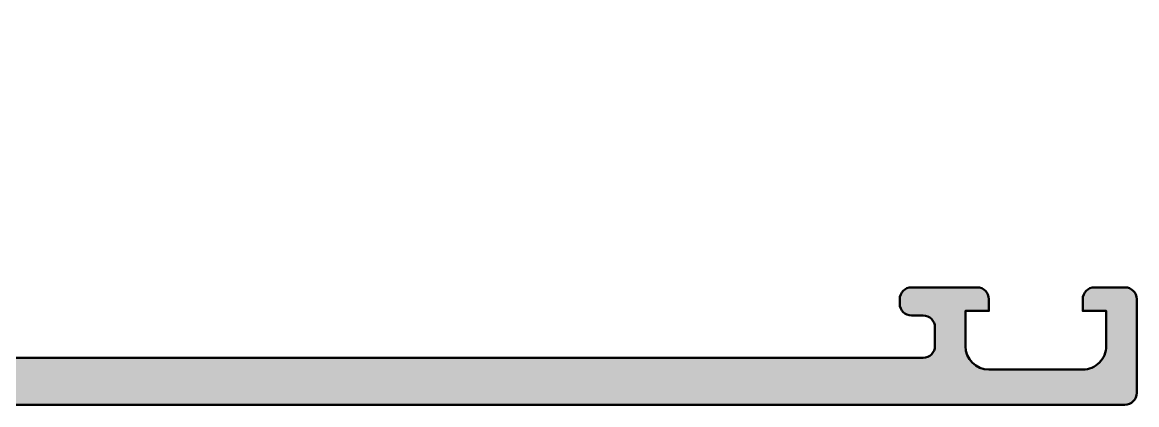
# Model space of a CAD drawing. Extents: x 0 to 95, y 0 to 90.
# Drawn here: x 47.5 to 95, y 0 to 16.3 of the extents above; entities that cross this region are included whole.
import ezdxf

# ---------------------------------------------------------------- set-up
doc = ezdxf.new("R2010")
doc.units = 0
doc.layers.add('0S-Alu contour', color=7, linetype='Continuous', lineweight=50)
doc.layers.add('0S-Alu hatch', color=252, linetype='Continuous', lineweight=25)

# ---------------------------------------------------------------- blocks, each defined once
blk = doc.blocks.new('462300__00CC2BA0_A1C3_4DC8_8F9C_E4773264333F_')
at = {"layer": '0S-Alu hatch'}
h = blk.add_hatch(color=256, dxfattribs=at)
edge = h.paths.add_edge_path()
edge.add_line((44.1, 2), (38.02875295001211, 2.433660503570567))
edge.add_ellipse((38.1, 3.431119203401297), major_axis=(-0.9999999999999943, 0), ratio=1, start_angle=0, end_angle=85.91438322002602, ccw=False)
edge.add_line((37.10000000000001, 3.431119203401291), (37.10000000000001, 10.1))
edge.add_ellipse((37.60000000000001, 10.1), major_axis=(-0.5, 0), ratio=1, start_angle=270.0000000000008, end_angle=360, ccw=False)
edge.add_line((37.6, 10.6), (38.5, 10.6))
edge.add_arc((38.5, 11.10000000000001), 0.5000000000000089, 270.0000000000008, 360)
edge.add_line((39, 11.10000000000001), (39, 12.49999999999996))
edge.add_ellipse((39.07883644654303, 12.76752059199306), major_axis=(-0.278895056327412, 0), ratio=1, start_angle=-1.1645893741024906, end_angle=73.58012358050797, ccw=False)
edge.add_line((38.79999900000001, 12.77318899999145), (38.799999, 13.22678299999148))
edge.add_ellipse((39.07886709564316, 13.23244365946854), major_axis=(-0.2789255417371433, 0), ratio=1, start_angle=-73.57540544464467, end_angle=1.1628700728853119, ccw=False)
edge.add_line((39, 13.49998699999147), (39.00000000000001, 15.37999799999996))
edge.add_arc((38.69999999999999, 15.37999799999996), 0.3000000000000185, 0, 90.00000000000136)
edge.add_line((38.69999999999998, 15.67999799999997), (37.72002568095721, 15.67999799999998))
edge.add_arc((37.72002568095721, 15.37999799999998), 0.2999999999999989, 90, 180)
edge.add_line((37.42002568095721, 15.37999799999998), (37.42002568095721, 12.61999999999998))
edge.add_ellipse((37.30002568095723, 12.61999999999999), major_axis=(-0.1199999999999832, 0), ratio=1, start_angle=90.00000000000341, end_angle=180, ccw=False)
edge.add_line((37.30002568095724, 12.50000000000001), (32.99999999999999, 12.49999999999999))
edge.add_ellipse((32.99999999999997, 12.99999999999996), major_axis=(-0.4999999999999698, 0), ratio=1, start_angle=0, end_angle=90.00000000000159, ccw=False)
edge.add_line((32.5, 12.99999999999994), (32.50000000000006, 13.70000000000004))
edge.add_line((32.50000000000006, 13.70000000000004), (33.88149545762223, 16.09282032302732))
edge.add_arc((33.76188021535142, 16.16188021535149), 0.1381197846484337, 330.0000000000261, 456.0127701438505)
edge.add_arc((34.27116275502875, 11.32674727786229), 4.999999999998563, 96.01277014383942, 160.0870903140121)
edge.add_ellipse((29.10000000000005, 13.20000000000115), major_axis=(-0.5000000000011297, 0), ratio=1, start_angle=89.99999999999102, end_angle=160.087090314004, ccw=False)
edge.add_line((29.09999999999996, 12.70000000000002), (10.10000000000017, 12.70000000000003))
edge.add_ellipse((10.1000000000004, 13.20000000000049), major_axis=(-0.500000000000453, 0), ratio=1, start_angle=19.91290968596371, end_angle=89.99999999997328, ccw=False)
edge.add_arc((4.928837244971571, 11.32674727786146), 4.999999999999424, 19.91290968599249, 83.98722985616364)
edge.add_arc((5.438119784648682, 16.16188021535139), 0.1381197846485769, 83.98722985613733, 209.9999999999617)
edge.add_line((5.318504542377732, 16.09282032302718), (6.700000000000025, 13.70000000000005))
edge.add_line((6.700000000000025, 13.70000000000005), (6.70000000000008, 12.99999999999994))
edge.add_ellipse((6.200000000000107, 12.99999999999996), major_axis=(-0.4999999999999725, 0), ratio=1, start_angle=89.99999999999773, end_angle=180, ccw=False)
edge.add_line((6.200000000000087, 12.49999999999999), (1.899974319042766, 12.5))
edge.add_ellipse((1.899974319042766, 12.61999999999998), major_axis=(-0.1199999999999797, 0), ratio=1, start_angle=0, end_angle=90.00000000000023, ccw=False)
edge.add_line((1.779974319042787, 12.61999999999998), (1.779974319042786, 15.37999799999998))
edge.add_arc((1.479974319042787, 15.37999799999998), 0.2999999999999985, 0, 90.00000000000026)
edge.add_line((1.479974319042786, 15.67999799999998), (0.5000000000000043, 15.67999799999998))
edge.add_arc((0.5000000000000026, 15.37999799999998), 0.3000000000000025, 89.99999999999967, 180)
edge.add_line((0.2, 15.37999799999998), (0.1999999999999993, 13.49998699999147))
edge.add_ellipse((0.121132904356827, 13.23244365946852), major_axis=(-0.2789255417371538, 0), ratio=1, start_angle=178.8371299271133, end_angle=253.57540544464462, ccw=False)
edge.add_line((0.4000009999999994, 13.22678299999146), (0.4000009999999996, 12.77318899999146))
edge.add_ellipse((0.1211635534569126, 12.76752059199309), major_axis=(-0.278895056327474, 0), ratio=1, start_angle=106.419876419492, end_angle=181.1645893740976, ccw=False)
edge.add_line((0.199999999999966, 12.49999999999994), (0.200000000000017, 11))
edge.add_arc((0.700000000000016, 11), 0.4999999999999991, 180, 270)
edge.add_line((0.7000000000000158, 10.5), (6.400000000000002, 10.5))
edge.add_ellipse((6.400000000000001, 10), major_axis=(-0.5, 0), ratio=1, start_angle=180, end_angle=269.9999999999999, ccw=False)
edge.add_line((6.900000000000002, 9.999999999999996), (6.899999999999971, 2.800000000000011))
edge.add_ellipse((5.899999999999971, 2.800000000000013), major_axis=(-1, 0), ratio=1, start_angle=90, end_angle=180, ccw=False)
edge.add_line((5.899999999999971, 1.800000000000011), (2.699999999999988, 1.800000000000011))
edge.add_ellipse((2.699999999999989, 2.800000000000011), major_axis=(-0.9999999999999998, 0), ratio=1, start_angle=0, end_angle=89.99999999999989, ccw=False)
edge.add_line((1.699999999999988, 2.800000000000011), (1.699999999999988, 4.5))
edge.add_line((1.699999999999988, 4.5), (1.099999999999995, 4.5))
edge.add_line((1.099999999999995, 4.5), (0, 3.400000000000005))
edge.add_line((0, 3.400000000000005), (0, 0))
edge.add_line((0, 0), (94.50000000000001, 0))
edge.add_arc((94.50000000000001, 0.4999999999999823), 0.4999999999999823, 269.9999999999984, 360)
edge.add_line((95, 0.4999999999999857), (94.99999999999999, 4.499999999999998))
edge.add_arc((94.49999999999999, 4.500000000000002), 0.5, 0, 90)
edge.add_line((94.49999999999999, 5.000000000000002), (93.19999999999997, 4.999999999999999))
edge.add_arc((93.19999999999997, 4.500000000000023), 0.4999999999999761, 90.0000000000016, 180)
edge.add_line((92.70000000000002, 4.500000000000007), (92.69999999999999, 3.999999999999999))
edge.add_line((92.69999999999999, 3.999999999999999), (93.69999999999997, 3.999999999999998))
edge.add_line((93.69999999999997, 3.999999999999998), (93.7, 2.499999999999973))
edge.add_ellipse((92.70000000000002, 2.499999999999999), major_axis=(-1, 0), ratio=1, start_angle=89.9999999999975, end_angle=180, ccw=False)
edge.add_line((92.69999999999996, 1.500000000000004), (88.69999999999999, 1.499999999999999))
edge.add_ellipse((88.7, 2.500000000000011), major_axis=(-1.000000000000012, 0), ratio=1, start_angle=0, end_angle=89.9999999999992, ccw=False)
edge.add_line((87.69999999999999, 2.500000000000002), (87.69999999999997, 3.999999999999999))
edge.add_line((87.69999999999997, 3.999999999999999), (88.69999999999999, 3.999999999999999))
edge.add_line((88.69999999999999, 3.999999999999999), (88.69999999999999, 4.500000000000006))
edge.add_arc((88.2, 4.500000000000011), 0.4999999999999858, 0, 89.99999999999837)
edge.add_line((88.20000000000002, 4.999999999999997), (85.39999999999999, 5))
edge.add_arc((85.40000000000002, 4.499999999999998), 0.5000000000000018, 90.00000000000325, 180)
edge.add_line((84.9, 4.499999999999987), (84.9, 4.30000000000001))
edge.add_arc((85.39999999999999, 4.300000000000003), 0.5, 180, 269.9999999999984)
edge.add_line((85.39999999999996, 3.800000000000003), (85.89999999999999, 3.799999999999998))
edge.add_ellipse((85.9, 3.299999999999978), major_axis=(-0.5000000000000205, 0), ratio=1, start_angle=180, end_angle=270.00000000000165, ccw=False)
edge.add_line((86.40000000000002, 3.299999999999986), (86.39999999999998, 2.499999999999996))
edge.add_ellipse((85.89999999999999, 2.49999999999999), major_axis=(-0.5, 0), ratio=1, start_angle=90, end_angle=180, ccw=False)
edge.add_line((85.89999999999999, 1.999999999999993), (44.1, 2))
edge = h.paths.add_edge_path()
edge.add_line((8.90000000000001, 10.9), (35.10000000000001, 10.89999999999995))
edge.add_ellipse((35.10000000000003, 10.39999999999997), major_axis=(-0.4999999999999787, 0), ratio=1, start_angle=180, end_angle=270.00000000000244, ccw=False)
edge.add_line((35.60000000000001, 10.4), (35.60000000000002, 2.200000000000006))
edge.add_ellipse((35.10000000000001, 2.200000000000006), major_axis=(-0.5000000000000067, 0), ratio=1, start_angle=89.9999999999992, end_angle=180, ccw=False)
edge.add_line((35.1, 1.699999999999999), (8.900000000000006, 1.699999999999998))
edge.add_ellipse((8.900000000000006, 2.199999999999998), major_axis=(-0.5, 0), ratio=1, start_angle=0, end_angle=89.99999999999977, ccw=False)
edge.add_line((8.400000000000006, 2.199999999999999), (8.400000000000002, 10.4))
edge.add_ellipse((8.900000000000006, 10.4), major_axis=(-0.5000000000000036, 0), ratio=1, start_angle=269.9999999999996, end_angle=360, ccw=False)
at = {"layer": '0S-Alu contour', "color": 7}
for points in [[(1.479974319042786, 15.67999799999998), (0.5000000000000043, 15.67999799999998)], [(5.318504542377732, 16.09282032302718), (6.700000000000025, 13.70000000000005), (6.70000000000008, 12.99999999999994)], [(32.5, 12.99999999999994), (32.50000000000006, 13.70000000000004), (33.88149545762223, 16.09282032302732)], [(38.69999999999998, 15.67999799999997), (37.72002568095721, 15.67999799999998)], [(0.2, 15.37999799999998), (0.1999999999999993, 13.49998699999147)], [(1.779974319042787, 12.61999999999998), (1.779974319042786, 15.37999799999998)], [(37.42002568095721, 15.37999799999998), (37.42002568095721, 12.61999999999998)], [(39, 13.49998699999147), (39.00000000000001, 15.37999799999996)], [(0.4000009999999994, 13.22678299999146), (0.4000009999999996, 12.77318899999146)], [(38.79999900000001, 12.77318899999145), (38.799999, 13.22678299999148)], [(0.199999999999966, 12.49999999999994), (0.200000000000017, 11)], [(6.200000000000087, 12.49999999999999), (1.899974319042766, 12.5)], [(29.09999999999996, 12.70000000000002), (10.10000000000017, 12.70000000000003)], [(37.30002568095724, 12.50000000000001), (32.99999999999999, 12.49999999999999)], [(39, 11.10000000000001), (39, 12.49999999999996)], [(0.7000000000000158, 10.5), (6.400000000000002, 10.5)], [(8.90000000000001, 10.9), (35.10000000000001, 10.89999999999995)], [(37.6, 10.6), (38.5, 10.6)], [(6.900000000000002, 9.999999999999996), (6.899999999999971, 2.800000000000011)], [(8.400000000000006, 2.199999999999999), (8.400000000000002, 10.4)], [(35.60000000000001, 10.4), (35.60000000000002, 2.200000000000005)], [(37.10000000000001, 3.431119203401291), (37.10000000000001, 10.1)], [(88.20000000000002, 4.999999999999997), (85.39999999999999, 5)], [(94.49999999999999, 5.000000000000002), (93.19999999999997, 4.999999999999999)], [(1.699999999999988, 2.800000000000011), (1.699999999999988, 4.5), (1.099999999999995, 4.5), (0, 3.400000000000005), (0, 0), (94.50000000000001, 0)], [(84.9, 4.499999999999987), (84.9, 4.30000000000001)], [(87.69999999999999, 2.500000000000002), (87.69999999999997, 3.999999999999999), (88.69999999999999, 3.999999999999999), (88.69999999999999, 4.500000000000006)], [(92.70000000000002, 4.500000000000007), (92.69999999999999, 3.999999999999999), (93.69999999999997, 3.999999999999998), (93.7, 2.499999999999973)], [(95, 0.4999999999999857), (94.99999999999999, 4.499999999999998)], [(85.39999999999996, 3.800000000000003), (85.89999999999999, 3.799999999999998)], [(86.40000000000002, 3.299999999999986), (86.39999999999998, 2.499999999999996)], [(44.1, 2), (38.02875295001211, 2.433660503570567)], [(85.89999999999999, 1.999999999999993), (44.1, 2)], [(5.899999999999971, 1.800000000000011), (2.699999999999988, 1.800000000000011)], [(35.1, 1.699999999999999), (8.900000000000002, 1.699999999999998)], [(92.69999999999996, 1.500000000000004), (88.69999999999999, 1.499999999999999)]]:
    blk.add_lwpolyline(points, dxfattribs=at)
for centre, radius, start, end in [((5.438119784648682, 16.16188021535139), 0.1381197846485769, 83.98722985613733, 209.9999999999617), ((4.928837244971571, 11.32674727786146), 4.999999999999424, 19.91290968599249, 83.98722985616364), ((34.27116275502875, 11.32674727786229), 4.999999999998563, 96.01277014383942, 160.0870903140121), ((33.76188021535142, 16.16188021535149), 0.1381197846484337, 330.0000000000261, 96.01277014385055), ((0.5000000000000026, 15.37999799999998), 0.3000000000000025, 89.99999999999967, 180), ((1.479974319042787, 15.37999799999998), 0.2999999999999985, 0, 90.00000000000026), ((37.72002568095721, 15.37999799999998), 0.2999999999999989, 90, 180), ((38.69999999999999, 15.37999799999996), 0.3000000000000185, 0, 90.00000000000136), ((0.700000000000016, 11), 0.4999999999999991, 180, 270), ((38.5, 11.10000000000001), 0.5000000000000089, 270.0000000000008, 0), ((85.40000000000002, 4.499999999999998), 0.5000000000000018, 90.00000000000325, 180), ((88.2, 4.500000000000011), 0.4999999999999858, 0, 89.99999999999837), ((93.19999999999997, 4.500000000000023), 0.4999999999999761, 90.0000000000016, 180), ((94.49999999999999, 4.500000000000002), 0.5, 0, 90), ((85.39999999999999, 4.300000000000003), 0.5, 180, 269.9999999999984), ((94.50000000000001, 0.4999999999999823), 0.4999999999999823, 269.9999999999984, 0)]:
    blk.add_arc(centre, radius, start, end, dxfattribs=at)
at = {"layer": '0S-Alu contour', "color": 7, "extrusion": (0, 0, -1)}
for centre, radius, start, end in [((-0.121132904356827, 13.23244365946852), 0.2789255417371538, 106.4245945553554, 181.1628700728868), ((-39.07886709564316, 13.23244365946854), 0.2789255417371433, 358.8371299271147, 73.57540544464473), ((-6.200000000000107, 12.99999999999996), 0.4999999999999725, 180, 270.0000000000023), ((-10.1000000000004, 13.20000000000049), 0.500000000000453, 270.0000000000267, 340.0870903140363), ((-29.10000000000005, 13.20000000000115), 0.5000000000011297, 199.9129096859961, 270.000000000009), ((-32.99999999999997, 12.99999999999996), 0.4999999999999698, 269.9999999999984, 0), ((-0.1211635534569126, 12.76752059199309), 0.278895056327474, 178.8354106259024, 253.580123580508), ((-1.899974319042766, 12.61999999999998), 0.1199999999999797, 269.9999999999998, 0), ((-37.30002568095723, 12.61999999999999), 0.1199999999999832, 180, 269.9999999999966), ((-39.07883644654303, 12.76752059199306), 0.278895056327412, 286.419876419492, 1.164589374102557), ((-6.400000000000001, 10), 0.5, 90.0000000000001, 180), ((-8.900000000000006, 10.4), 0.5000000000000036, 0, 90.0000000000004), ((-35.10000000000003, 10.39999999999997), 0.4999999999999787, 89.99999999999756, 180), ((-37.60000000000001, 10.1), 0.5, 0, 89.9999999999992), ((-38.1, 3.431119203401297), 0.9999999999999943, 274.0856167799741, 0), ((-85.9, 3.299999999999978), 0.5000000000000205, 89.99999999999837, 180), ((-2.699999999999989, 2.800000000000011), 0.9999999999999998, 270.0000000000001, 0), ((-5.899999999999971, 2.800000000000013), 1, 180, 270.0000000000001), ((-85.89999999999999, 2.49999999999999), 0.5, 180, 270), ((-88.7, 2.500000000000011), 1.000000000000012, 270.0000000000008, 0), ((-92.70000000000002, 2.499999999999999), 1, 180, 270.0000000000025), ((-8.900000000000006, 2.199999999999998), 0.5, 270.0000000000002, 0), ((-35.10000000000001, 2.200000000000006), 0.5000000000000067, 180, 270.0000000000008)]:
    blk.add_arc(centre, radius, start, end, dxfattribs=at)
blk = doc.blocks.new('442230__0742A0E6_7523_456A_AA30_DA0BE5575882_')
at = {"layer": '0S-Alu contour', "color": 7}
blk.add_blockref('462300__00CC2BA0_A1C3_4DC8_8F9C_E4773264333F_', (0, 0), dxfattribs=at)

msp = doc.modelspace()

# ---------------------------------------------------------------- block references
at = {"layer": '0S-Alu contour', "color": 7}
msp.add_blockref('442230__0742A0E6_7523_456A_AA30_DA0BE5575882_', (0, 0), dxfattribs=at)

doc.saveas('drawing.dxf')
